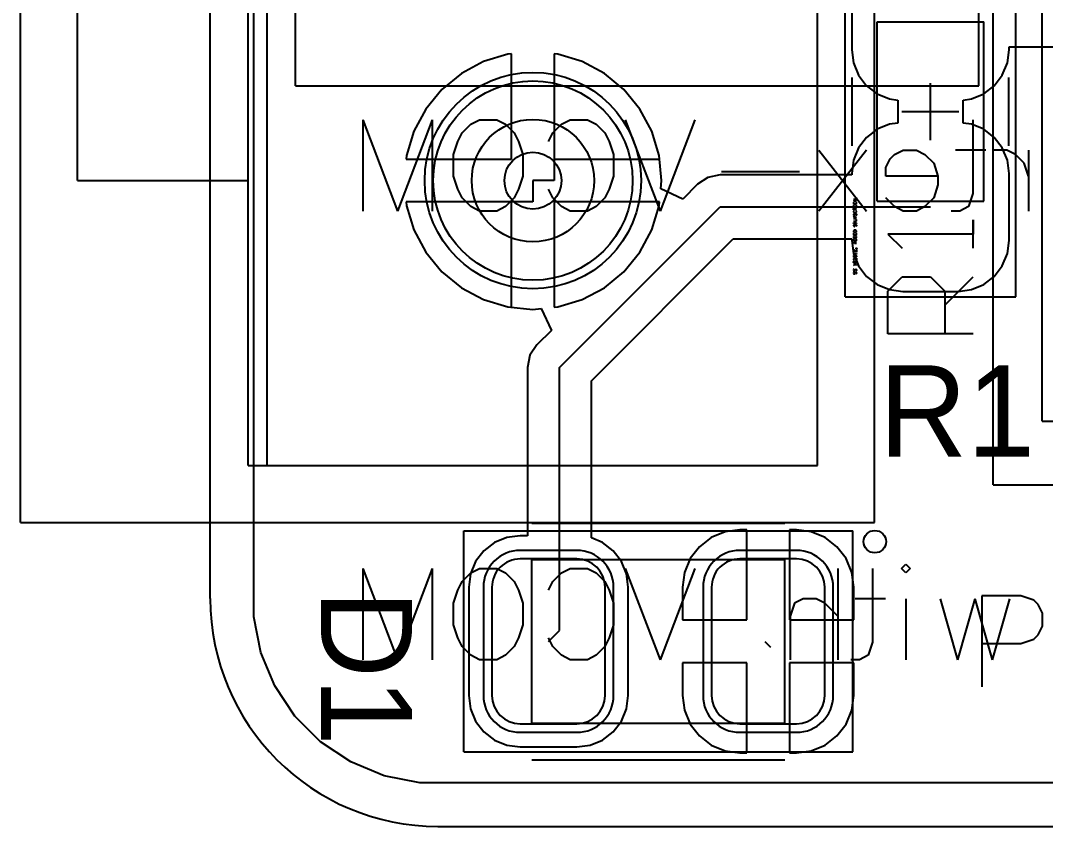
# Model space of a CAD drawing. Header units: millimetres. Extents: x -1.9 to 9.1, y -3.1 to 5.4.
# Drawn here: x -0.0667 to 0.2934, y 0 to 0.283 of the extents above; entities that cross this region are included whole.
import ezdxf

# ---------------------------------------------------------------- set-up
doc = ezdxf.new("R2010")
doc.units = ezdxf.units.MM
doc.header["$MEASUREMENT"] = 0
for name, color, linetype in [('BottomLayer', 5, 'Continuous'), ('BottomOverlay', 54, 'Continuous'), ('BottomSolder', 6, 'Continuous'), ('DrillDrawing', 1, 'Continuous'), ('KeepOutLayer', 6, 'Continuous'), ('Mechanical1', 6, 'Continuous'), ('Mechanical3', 76, 'Continuous'), ('Mechanical4', 56, 'Continuous'), ('Mechanical6', 56, 'Continuous'), ('Mechanical7', 56, 'Continuous'), ('Mechanical9', 56, 'Continuous'), ('MultiLayer', 9, 'Continuous'), ('PadHoleLayer', 156, 'Continuous'), ('TopLayer', 1, 'Continuous'), ('TopOverlay', 2, 'Continuous'), ('TopPaste', 8, 'Continuous'), ('TopSolder', 216, 'Continuous')]:
    doc.layers.add(name, color=color, linetype=linetype)

# ---------------------------------------------------------------- blocks, each defined once
blk = doc.blocks.new('70543_0109_9')
at = {"layer": 'BottomLayer'}
blk.add_circle((-0.4, 0), 0.035, dxfattribs=at)
at = {"layer": 'BottomSolder'}
blk.add_circle((-0.4, 0), 0.038, dxfattribs=at)
at = {"layer": 'Mechanical4'}
for p, q in [((-0.52, 0.18), (0.12, 0.18)), ((-0.52, 0.18), (-0.52, -0.12)), ((-0.52, -0.12), (0.12, -0.12))]:
    blk.add_line(p, q, dxfattribs=at)
at = {"layer": 'Mechanical7'}
for p, q in [((-0.4, 0.16), (0, 0.16)), ((-0.4, 0.16), (-0.4, 0.1)), ((-0.5, 0.1), (-0.5, -0.1)), ((-0.5, 0.1), (0.1, 0.1)), ((-0.5, -0.1), (0.1, -0.1))]:
    blk.add_line(p, q, dxfattribs=at)
at = {"layer": 'MultiLayer'}
blk.add_circle((-0.4, 0), 0.035, dxfattribs=at)
at = {"layer": 'PadHoleLayer'}
blk.add_circle((-0.4, 0), 0.0215, dxfattribs=at)
at = {"layer": 'TopLayer'}
blk.add_circle((-0.4, 0), 0.035, dxfattribs=at)
at = {"layer": 'TopOverlay'}
for p, q in [((-0.5, 0.09334), (0.1, 0.09334)), ((-0.5, 0.09334), (-0.5, -0.1)), ((-0.5, -0.1), (0.1, -0.1))]:
    blk.add_line(p, q, dxfattribs=at)
at = {"layer": 'TopSolder'}
blk.add_circle((-0.4, 0), 0.038, dxfattribs=at)
blk = doc.blocks.new('0603_RES_10')
at = {"layer": 'Mechanical3'}
for p, q in [((-0.05683, 0.027), (-0.057, 0.02683)), ((-0.057, 0.02683), (-0.057, 0.02667)), ((-0.057, 0.02667), (-0.05683, 0.0265)), ((-0.05683, 0.026), (-0.057, 0.02617)), ((-0.0565, 0.027), (-0.05683, 0.027)), ((-0.05683, 0.0265), (-0.0565, 0.0265)), ((-0.0565, 0.026), (-0.05683, 0.026)), ((-0.05633, 0.02683), (-0.0565, 0.027)), ((-0.0565, 0.0265), (-0.05633, 0.02633)), ((-0.05633, 0.02617), (-0.0565, 0.026)), ((-0.05633, 0.02633), (-0.05633, 0.02617)), ((-0.05583, 0.027), (-0.056, 0.02683)), ((-0.056, 0.02683), (-0.056, 0.02667)), ((-0.056, 0.02667), (-0.05583, 0.0265)), ((-0.05583, 0.026), (-0.056, 0.02617)), ((-0.0555, 0.027), (-0.05583, 0.027)), ((-0.05583, 0.0265), (-0.0555, 0.0265)), ((-0.0555, 0.026), (-0.05583, 0.026)), ((-0.05533, 0.02683), (-0.0555, 0.027)), ((-0.0555, 0.0265), (-0.05533, 0.02633)), ((-0.05533, 0.02617), (-0.0555, 0.026)), ((-0.05533, 0.02633), (-0.05533, 0.02617)), ((-0.05383, 0.027), (-0.054, 0.02683)), ((-0.054, 0.026), (-0.05367, 0.026)), ((-0.05383, 0.026), (-0.05383, 0.027)), ((-0.05367, 0.026), (-0.05383, 0.026)), ((-0.05317, 0.02683), (-0.053, 0.027)), ((-0.05317, 0.02617), (-0.05317, 0.02683)), ((-0.053, 0.026), (-0.05317, 0.02617)), ((-0.053, 0.027), (-0.05267, 0.027)), ((-0.05267, 0.026), (-0.053, 0.026)), ((-0.05267, 0.027), (-0.0525, 0.02683)), ((-0.0525, 0.02617), (-0.05267, 0.026)), ((-0.0525, 0.02683), (-0.0525, 0.02617)), ((-0.052, 0.027), (-0.05217, 0.02683)), ((-0.05217, 0.026), (-0.0515, 0.02667)), ((-0.0515, 0.026), (-0.05217, 0.026)), ((-0.05167, 0.027), (-0.052, 0.027)), ((-0.0515, 0.02683), (-0.05167, 0.027)), ((-0.0515, 0.02667), (-0.0515, 0.02683)), ((-0.0505, 0.027), (-0.05117, 0.027)), ((-0.05117, 0.027), (-0.05117, 0.0265)), ((-0.05117, 0.0265), (-0.05084, 0.02667)), ((-0.051, 0.026), (-0.05117, 0.02617)), ((-0.05067, 0.026), (-0.051, 0.026)), ((-0.05084, 0.02667), (-0.05067, 0.02667)), ((-0.05067, 0.02667), (-0.0505, 0.0265)), ((-0.0505, 0.02617), (-0.05067, 0.026)), ((-0.0505, 0.0265), (-0.0505, 0.02617)), ((-0.05, 0.027), (-0.05017, 0.02683)), ((-0.05017, 0.026), (-0.04984, 0.026)), ((-0.05, 0.026), (-0.05, 0.027)), ((-0.04984, 0.026), (-0.05, 0.026)), ((-0.04917, 0.027), (-0.04934, 0.02683)), ((-0.04934, 0.026), (-0.04867, 0.02667)), ((-0.04867, 0.026), (-0.04934, 0.026)), ((-0.04884, 0.027), (-0.04917, 0.027)), ((-0.04867, 0.02683), (-0.04884, 0.027)), ((-0.04867, 0.02667), (-0.04867, 0.02683)), ((-0.04817, 0.02583), (-0.04834, 0.02567)), ((-0.048, 0.02617), (-0.04817, 0.02617)), ((-0.04817, 0.02617), (-0.04817, 0.026)), ((-0.04817, 0.02583), (-0.048, 0.026)), ((-0.04817, 0.026), (-0.048, 0.026)), ((-0.048, 0.026), (-0.04817, 0.02583)), ((-0.048, 0.026), (-0.048, 0.02617)), ((-0.04634, 0.02667), (-0.046, 0.027)), ((-0.04634, 0.026), (-0.04634, 0.02667)), ((-0.04567, 0.0265), (-0.04634, 0.0265)), ((-0.046, 0.027), (-0.04567, 0.02667)), ((-0.04567, 0.02667), (-0.04567, 0.026)), ((-0.04567, 0.026), (-0.04567, 0.0265)), ((-0.04534, 0.027), (-0.04534, 0.026)), ((-0.04484, 0.027), (-0.04534, 0.027)), ((-0.04534, 0.026), (-0.04484, 0.026)), ((-0.04467, 0.02683), (-0.04484, 0.027)), ((-0.04484, 0.026), (-0.04467, 0.02617)), ((-0.04467, 0.02617), (-0.04467, 0.02683)), ((-0.04434, 0.027), (-0.04434, 0.026)), ((-0.04384, 0.027), (-0.04434, 0.027)), ((-0.04434, 0.026), (-0.04384, 0.026)), ((-0.04367, 0.02683), (-0.04384, 0.027)), ((-0.04384, 0.026), (-0.04367, 0.02617)), ((-0.04367, 0.02617), (-0.04367, 0.02683)), ((-0.04267, 0.027), (-0.04334, 0.027)), ((-0.04334, 0.027), (-0.04334, 0.026)), ((-0.04334, 0.0265), (-0.043, 0.0265)), ((-0.04334, 0.026), (-0.04267, 0.026)), ((-0.04234, 0.027), (-0.04234, 0.026)), ((-0.04184, 0.027), (-0.04234, 0.027)), ((-0.04234, 0.026), (-0.04184, 0.026)), ((-0.04167, 0.02683), (-0.04184, 0.027)), ((-0.04184, 0.026), (-0.04167, 0.02617)), ((-0.04167, 0.02617), (-0.04167, 0.02683)), ((-0.04017, 0.027), (-0.04034, 0.02683)), ((-0.04034, 0.02683), (-0.04034, 0.02667)), ((-0.04034, 0.02667), (-0.04017, 0.0265)), ((-0.04017, 0.026), (-0.04034, 0.02617)), ((-0.03984, 0.027), (-0.04017, 0.027)), ((-0.04017, 0.0265), (-0.03984, 0.0265)), ((-0.03984, 0.026), (-0.04017, 0.026)), ((-0.03967, 0.02683), (-0.03984, 0.027)), ((-0.03984, 0.0265), (-0.03967, 0.02633)), ((-0.03967, 0.02617), (-0.03984, 0.026)), ((-0.03967, 0.02633), (-0.03967, 0.02617)), ((-0.03934, 0.027), (-0.03901, 0.027)), ((-0.03917, 0.026), (-0.03934, 0.026)), ((-0.03934, 0.026), (-0.03901, 0.026)), ((-0.03901, 0.027), (-0.03917, 0.027)), ((-0.03917, 0.027), (-0.03917, 0.026)), ((-0.03851, 0.027), (-0.03851, 0.026)), ((-0.03851, 0.026), (-0.03784, 0.026)), ((-0.03751, 0.027), (-0.03751, 0.026)), ((-0.03751, 0.02633), (-0.03684, 0.027)), ((-0.03751, 0.026), (-0.03751, 0.02633)), ((-0.03684, 0.027), (-0.03734, 0.0265)), ((-0.03734, 0.0265), (-0.03684, 0.026)), ((-0.03634, 0.027), (-0.03651, 0.02683)), ((-0.03651, 0.02683), (-0.03651, 0.02667)), ((-0.03651, 0.02667), (-0.03634, 0.0265)), ((-0.03634, 0.026), (-0.03651, 0.02617)), ((-0.03601, 0.027), (-0.03634, 0.027)), ((-0.03634, 0.0265), (-0.03601, 0.0265)), ((-0.03601, 0.026), (-0.03634, 0.026)), ((-0.03584, 0.02683), (-0.03601, 0.027)), ((-0.03601, 0.0265), (-0.03584, 0.02633)), ((-0.03584, 0.02617), (-0.03601, 0.026)), ((-0.03584, 0.02633), (-0.03584, 0.02617)), ((-0.03534, 0.027), (-0.03551, 0.02683)), ((-0.03551, 0.02683), (-0.03551, 0.02617)), ((-0.03551, 0.02617), (-0.03534, 0.026)), ((-0.03501, 0.027), (-0.03534, 0.027)), ((-0.03534, 0.026), (-0.03501, 0.026)), ((-0.03484, 0.02683), (-0.03501, 0.027)), ((-0.03501, 0.026), (-0.03484, 0.02617)), ((-0.03451, 0.026), (-0.03451, 0.027)), ((-0.03451, 0.027), (-0.03401, 0.027)), ((-0.03401, 0.02633), (-0.03451, 0.02633)), ((-0.03417, 0.02633), (-0.03384, 0.026)), ((-0.03401, 0.027), (-0.03384, 0.02683)), ((-0.03384, 0.0265), (-0.03401, 0.02633)), ((-0.03384, 0.02683), (-0.03384, 0.0265)), ((-0.03284, 0.027), (-0.03351, 0.027)), ((-0.03351, 0.027), (-0.03351, 0.026)), ((-0.03351, 0.0265), (-0.03317, 0.0265)), ((-0.03351, 0.026), (-0.03284, 0.026)), ((-0.03184, 0.027), (-0.03251, 0.027)), ((-0.03251, 0.027), (-0.03251, 0.026)), ((-0.03251, 0.0265), (-0.03217, 0.0265)), ((-0.03251, 0.026), (-0.03184, 0.026)), ((-0.03151, 0.026), (-0.03151, 0.027)), ((-0.03151, 0.027), (-0.03084, 0.026)), ((-0.03084, 0.026), (-0.03084, 0.027)), ((-0.03051, 0.026), (-0.03051, 0.02617)), ((-0.03051, 0.02617), (-0.03034, 0.02617)), ((-0.03034, 0.026), (-0.03051, 0.026)), ((-0.03034, 0.02617), (-0.03034, 0.026))]:
    blk.add_line(p, q, dxfattribs=at)
at = {"layer": 'Mechanical4'}
for p, q in [((-0.065, 0.03), (-0.065, -0.03)), ((-0.065, 0.03), (0.065, 0.03)), ((0.065, 0.03), (0.065, -0.03)), ((-0.065, -0.03), (0.065, -0.03))]:
    blk.add_line(p, q, dxfattribs=at)
at = {"layer": 'Mechanical6'}
for p, q in [((0, 0.01), (0, -0.01)), ((-0.01, 0), (0.01, 0))]:
    blk.add_line(p, q, dxfattribs=at)
at = {"layer": 'Mechanical7'}
for p, q in [((-0.0315, 0.0187), (0.0315, 0.0187)), ((-0.0315, 0.0187), (-0.0315, -0.0187)), ((0.0315, 0.0187), (0.0315, -0.0187)), ((-0.078, -0.015), (-0.078, 0.01499)), ((-0.078, 0.01499), (-0.063, 0.01499)), ((-0.063, 0.01499), (-0.05801, 0.00999)), ((-0.04301, 0.01499), (-0.04801, 0.00999)), ((-0.04301, -0.015), (-0.04301, 0.01499)), ((-0.05801, 0.00999), (-0.05801, 0)), ((-0.05801, 0), (-0.063, -0.005)), ((-0.063, -0.005), (-0.078, -0.005)), ((-0.068, -0.005), (-0.05801, -0.015)), ((-0.04801, -0.015), (-0.03801, -0.015)), ((-0.03801, -0.015), (-0.04301, -0.015)), ((-0.0315, -0.0187), (0.0315, -0.0187))]:
    blk.add_line(p, q, dxfattribs=at)
at = {"layer": 'TopOverlay'}
for p, q in [((-0.012, 0.0275), (0.012, 0.0275)), ((-0.012, -0.0275), (0.012, -0.0275))]:
    blk.add_line(p, q, dxfattribs=at)
blk = doc.blocks.new('SM0805HCL_11')
at = {"layer": 'Mechanical7'}
for p, q in [((-0.06831, 0.03878), (-0.06831, -0.03878)), ((0.06831, 0.03878), (-0.06831, 0.03878)), ((0.06831, 0.03878), (0.06831, -0.03878)), ((0.06831, -0.03878), (-0.06831, -0.03878))]:
    blk.add_line(p, q, dxfattribs=at)
at = {"layer": 'Mechanical9'}
for p, q in [((-0.04449, 0.02874), (-0.04449, -0.02874)), ((0.04449, 0.02874), (-0.04449, 0.02874)), ((-0.04449, 0.02874), (-0.04449, -0.02874)), ((0.04449, 0.02874), (-0.04449, 0.02874)), ((0.04449, 0.02874), (0.04449, -0.02874)), ((0.04449, 0.02874), (0.04449, -0.02874)), ((0.04449, -0.02874), (-0.04449, -0.02874)), ((0.04449, -0.02874), (-0.04449, -0.02874))]:
    blk.add_line(p, q, dxfattribs=at)
blk.add_circle((-0.07606, -0.035), 0.00394, dxfattribs=at)
blk.add_circle((-0.07606, -0.035), 0.00394, dxfattribs=at)
at = {"layer": 'TopLayer'}
for p, q in [((-0.02864, 0.02894), (-0.04852, 0.02894)), ((0.04852, 0.02894), (0.02864, 0.02894)), ((-0.05846, 0.019), (-0.05846, -0.019)), ((-0.0187, -0.019), (-0.0187, 0.019)), ((0.0187, 0.019), (0.0187, -0.019)), ((0.05846, -0.019), (0.05846, 0.019)), ((-0.04852, -0.02894), (-0.02864, -0.02894)), ((0.02864, -0.02894), (0.04852, -0.02894))]:
    blk.add_line(p, q, dxfattribs=at)
for centre, start, end in [((-0.04852, 0.019), 90, 180), ((-0.02864, 0.019), 0, 90), ((0.02864, 0.019), 90, 180), ((0.04852, 0.019), 0, 90), ((-0.04852, -0.019), 180, 270), ((-0.02864, -0.019), 270, 0), ((0.02864, -0.019), 180, 270), ((0.04852, -0.019), 270, 0)]:
    blk.add_arc(centre, 0.00994, start, end, dxfattribs=at)
at = {"layer": 'TopOverlay'}
for p, q in [((0.04449, 0.04154), (-0.04449, 0.04154)), ((0.04449, -0.04154), (-0.04449, -0.04154))]:
    blk.add_line(p, q, dxfattribs=at)
blk.add_circle((-0.07606, -0.035), 0.00394, dxfattribs=at)
at = {"layer": 'TopPaste'}
for p, q in [((-0.02864, 0.02894), (-0.04852, 0.02894)), ((0.04852, 0.02894), (0.02864, 0.02894)), ((-0.05846, 0.019), (-0.05846, -0.019)), ((-0.0187, -0.019), (-0.0187, 0.019)), ((0.0187, 0.019), (0.0187, -0.019)), ((0.05846, -0.019), (0.05846, 0.019)), ((-0.04852, -0.02894), (-0.02864, -0.02894)), ((0.02864, -0.02894), (0.04852, -0.02894))]:
    blk.add_line(p, q, dxfattribs=at)
for centre, start, end in [((-0.04852, 0.019), 90, 180), ((-0.02864, 0.019), 0, 90), ((0.02864, 0.019), 90, 180), ((0.04852, 0.019), 0, 90), ((-0.04852, -0.019), 180, 270), ((-0.02864, -0.019), 270, 0), ((0.02864, -0.019), 180, 270), ((0.04852, -0.019), 270, 0)]:
    blk.add_arc(centre, 0.00994, start, end, dxfattribs=at)
at = {"layer": 'TopSolder'}
for p, q in [((-0.02864, 0.03194), (-0.04852, 0.03194)), ((0.04852, 0.03194), (0.02864, 0.03194)), ((-0.06146, 0.019), (-0.06146, -0.019)), ((-0.0157, -0.019), (-0.0157, 0.019)), ((0.0157, 0.019), (0.0157, -0.019)), ((0.06146, -0.019), (0.06146, 0.019)), ((-0.04852, -0.03194), (-0.02864, -0.03194)), ((0.02864, -0.03194), (0.04852, -0.03194))]:
    blk.add_line(p, q, dxfattribs=at)
for centre, start, end in [((-0.04852, 0.019), 90, 180), ((-0.02864, 0.019), 0, 90), ((0.02864, 0.019), 90, 180), ((0.04852, 0.019), 0, 90), ((-0.04852, -0.019), 180, 270), ((-0.02864, -0.019), 270, 0), ((0.02864, -0.019), 180, 270), ((0.04852, -0.019), 270, 0)]:
    blk.add_arc(centre, 0.01294, start, end, dxfattribs=at)
blk = doc.blocks.new('FTSH_105_01_F_DV_007_K_PLUGOUT_19')
at = {"layer": 'Mechanical4'}
for q in [(-0.16, 0.175), (0.16, -0.2)]:
    blk.add_line((0.16, 0.175), q, dxfattribs=at)
at = {"layer": 'TopOverlay'}
for q in [(-0.14272, 0.15268), (0.14272, -0.15)]:
    blk.add_line((0.14272, 0.15268), q, dxfattribs=at)

msp = doc.modelspace()

# ---------------------------------------------------------------- linework, layer by layer
at = {"layer": 'BottomLayer'}
for p, q in [((0.01529, 0.08), (0.01529, 0.4927)), ((0.10452, 0.27111), (0.09604, 0.26854)), ((0.10584, 0.27124), (0.10452, 0.27111)), ((0.10584, 0.23426), (0.10584, 0.27124)), ((0.12216, 0.27111), (0.12084, 0.27124)), ((0.12084, 0.27124), (0.12084, 0.23426)), ((0.13065, 0.26854), (0.12216, 0.27111)), ((0.09604, 0.26854), (0.08822, 0.26436)), ((0.13846, 0.26436), (0.13065, 0.26854)), ((0.08822, 0.26436), (0.08137, 0.25874)), ((0.14531, 0.25874), (0.13846, 0.26436)), ((0.08137, 0.25874), (0.07574, 0.25189)), ((0.15094, 0.25189), (0.14531, 0.25874)), ((0.07574, 0.25189), (0.07157, 0.24407)), ((0.15512, 0.24407), (0.15094, 0.25189)), ((0.07157, 0.24407), (0.06899, 0.23559)), ((0.15769, 0.23559), (0.15512, 0.24407)), ((0.06899, 0.23559), (0.06886, 0.23426)), ((0.06886, 0.23426), (0.10584, 0.23426)), ((0.12084, 0.23426), (0.15782, 0.23426)), ((0.15782, 0.23426), (0.15769, 0.23559)), ((0.10584, 0.21926), (0.06886, 0.21926)), ((0.06886, 0.21926), (0.06899, 0.21794)), ((0.06899, 0.21794), (0.07157, 0.20946)), ((0.10584, 0.18228), (0.10584, 0.21926)), ((0.15782, 0.21926), (0.12084, 0.21926)), ((0.12084, 0.21926), (0.12084, 0.18228)), ((0.15512, 0.20946), (0.15769, 0.21794)), ((0.15769, 0.21794), (0.15782, 0.21926)), ((0.07157, 0.20946), (0.07574, 0.20164)), ((0.15094, 0.20164), (0.15512, 0.20946)), ((0.07574, 0.20164), (0.08137, 0.19479)), ((0.14531, 0.19479), (0.15094, 0.20164)), ((0.08137, 0.19479), (0.08822, 0.18917)), ((0.13846, 0.18917), (0.14531, 0.19479)), ((0.08822, 0.18917), (0.09604, 0.18499)), ((0.13065, 0.18499), (0.13846, 0.18917)), ((0.09604, 0.18499), (0.10452, 0.18241)), ((0.12216, 0.18241), (0.13065, 0.18499)), ((0.10452, 0.18241), (0.10584, 0.18228)), ((0.12084, 0.18228), (0.12216, 0.18241)), ((0.01529, 0.07363), (0.01529, 0.08)), ((0.01778, 0.06113), (0.01529, 0.07363)), ((0.02266, 0.04935), (0.01778, 0.06113)), ((0.02974, 0.03875), (0.02266, 0.04935)), ((0.03875, 0.02974), (0.02974, 0.03875)), ((0.04935, 0.02266), (0.03875, 0.02974)), ((0.06113, 0.01778), (0.04935, 0.02266)), ((0.07363, 0.01529), (0.06113, 0.01778)), ((0.44351, 0.01529), (0.07363, 0.01529))]:
    msp.add_line(p, q, dxfattribs=at)
at = {"layer": 'BottomOverlay'}
for p, q in [((0.03, 0.26), (0.03, 0.66)), ((0.27, 0.26), (0.27, 0.66)), ((0.03, 0.26), (0.27, 0.26)), ((0.05364, 0.24809), (0.06583, 0.21609)), ((0.05364, 0.24809), (0.05364, 0.21609)), ((0.07801, 0.24809), (0.06583, 0.21609)), ((0.07801, 0.24809), (0.07801, 0.21609)), ((0.08853, 0.24352), (0.09157, 0.24656)), ((0.09157, 0.24656), (0.09462, 0.24809)), ((0.09462, 0.24809), (0.10071, 0.24809)), ((0.10071, 0.24809), (0.10376, 0.24656)), ((0.10376, 0.24656), (0.10681, 0.24352)), ((0.12037, 0.24352), (0.12341, 0.24656)), ((0.12341, 0.24656), (0.12646, 0.24809)), ((0.12646, 0.24809), (0.13256, 0.24809)), ((0.13256, 0.24809), (0.1356, 0.24656)), ((0.1356, 0.24656), (0.13865, 0.24352)), ((0.14581, 0.24809), (0.158, 0.21609)), ((0.17019, 0.24809), (0.158, 0.21609)), ((0.26784, 0.24809), (0.26784, 0.22219)), ((0.087, 0.24047), (0.08853, 0.24352)), ((0.10681, 0.24352), (0.10833, 0.24047)), ((0.11884, 0.24047), (0.12037, 0.24352)), ((0.13865, 0.24352), (0.14017, 0.24047)), ((0.08548, 0.2359), (0.087, 0.24047)), ((0.10833, 0.24047), (0.10986, 0.2359)), ((0.14017, 0.24047), (0.1417, 0.2359)), ((0.08548, 0.22828), (0.08548, 0.2359)), ((0.10986, 0.2359), (0.10986, 0.22828)), ((0.1417, 0.2359), (0.1417, 0.22828)), ((0.23052, 0.23742), (0.21376, 0.21609)), ((0.21376, 0.23742), (0.23052, 0.21609)), ((0.23737, 0.23133), (0.23889, 0.23438)), ((0.23889, 0.23438), (0.24042, 0.2359)), ((0.24042, 0.2359), (0.24346, 0.23742)), ((0.24346, 0.23742), (0.24804, 0.23742)), ((0.24804, 0.23742), (0.25108, 0.2359)), ((0.25108, 0.2359), (0.25413, 0.23285)), ((0.27241, 0.23742), (0.26175, 0.23742)), ((0.27988, 0.23742), (0.27531, 0.23742)), ((0.28292, 0.2359), (0.27988, 0.23742)), ((0.28597, 0.23285), (0.28292, 0.2359)), ((0.28749, 0.23742), (0.28749, 0.21609)), ((0.23737, 0.22828), (0.23737, 0.23133)), ((0.25413, 0.23285), (0.25565, 0.22828)), ((0.28749, 0.22828), (0.28597, 0.23285)), ((0.087, 0.22371), (0.08548, 0.22828)), ((0.10986, 0.22828), (0.10833, 0.22371)), ((0.1417, 0.22828), (0.14017, 0.22371)), ((0.20705, 0.22981), (0.17963, 0.22981)), ((0.25565, 0.22828), (0.23737, 0.22828)), ((0.25565, 0.22828), (0.25565, 0.22523)), ((0.08853, 0.22066), (0.087, 0.22371)), ((0.10833, 0.22371), (0.10681, 0.22066)), ((0.12037, 0.22066), (0.11884, 0.22371)), ((0.14017, 0.22371), (0.13865, 0.22066)), ((0.25565, 0.22523), (0.25413, 0.22066)), ((0.09157, 0.21762), (0.08853, 0.22066)), ((0.10681, 0.22066), (0.10376, 0.21762)), ((0.12341, 0.21762), (0.12037, 0.22066)), ((0.13865, 0.22066), (0.1356, 0.21762)), ((0.24042, 0.21762), (0.23737, 0.22066)), ((0.25413, 0.22066), (0.25108, 0.21762)), ((0.26784, 0.22219), (0.26632, 0.21762)), ((0.09462, 0.21609), (0.09157, 0.21762)), ((0.10071, 0.21609), (0.09462, 0.21609)), ((0.10376, 0.21762), (0.10071, 0.21609)), ((0.12646, 0.21609), (0.12341, 0.21762)), ((0.13256, 0.21609), (0.12646, 0.21609)), ((0.1356, 0.21762), (0.13256, 0.21609)), ((0.24346, 0.21609), (0.24042, 0.21762)), ((0.24804, 0.21609), (0.24346, 0.21609)), ((0.25108, 0.21762), (0.24804, 0.21609)), ((0.26327, 0.21609), (0.26022, 0.21609)), ((0.26632, 0.21762), (0.26327, 0.21609)), ((0.05364, 0.09057), (0.06583, 0.05857)), ((0.05364, 0.09057), (0.05364, 0.05857)), ((0.07801, 0.09057), (0.06583, 0.05857)), ((0.07801, 0.09057), (0.07801, 0.05857)), ((0.09157, 0.08904), (0.09462, 0.09057)), ((0.09462, 0.09057), (0.10071, 0.09057)), ((0.10071, 0.09057), (0.10376, 0.08904)), ((0.12341, 0.08904), (0.12646, 0.09057)), ((0.12646, 0.09057), (0.13256, 0.09057)), ((0.13256, 0.09057), (0.1356, 0.08904)), ((0.14581, 0.09057), (0.158, 0.05857)), ((0.17019, 0.09057), (0.158, 0.05857)), ((0.22046, 0.09057), (0.22046, 0.05857)), ((0.23265, 0.09057), (0.23265, 0.06467)), ((0.24286, 0.09057), (0.24438, 0.09209)), ((0.24438, 0.08904), (0.24286, 0.09057)), ((0.24438, 0.09209), (0.2459, 0.09057)), ((0.2459, 0.09057), (0.24438, 0.08904)), ((0.08853, 0.086), (0.09157, 0.08904)), ((0.10376, 0.08904), (0.10681, 0.086)), ((0.12037, 0.086), (0.12341, 0.08904)), ((0.1356, 0.08904), (0.13865, 0.086)), ((0.08548, 0.07838), (0.087, 0.08295)), ((0.087, 0.08295), (0.08853, 0.086)), ((0.10681, 0.086), (0.10833, 0.08295)), ((0.10833, 0.08295), (0.10986, 0.07838)), ((0.11884, 0.08295), (0.12037, 0.086)), ((0.13865, 0.086), (0.14017, 0.08295)), ((0.14017, 0.08295), (0.1417, 0.07838)), ((0.20827, 0.0799), (0.20523, 0.07838)), ((0.21284, 0.0799), (0.20827, 0.0799)), ((0.21589, 0.07838), (0.21284, 0.0799)), ((0.23722, 0.0799), (0.22655, 0.0799)), ((0.24438, 0.0799), (0.24438, 0.05857)), ((0.25641, 0.0799), (0.26251, 0.05857)), ((0.2686, 0.0799), (0.26251, 0.05857)), ((0.2686, 0.0799), (0.2747, 0.05857)), ((0.28079, 0.0799), (0.2747, 0.05857)), ((0.08548, 0.07076), (0.08548, 0.07838)), ((0.10986, 0.07838), (0.10986, 0.07076)), ((0.1417, 0.07838), (0.1417, 0.07076)), ((0.20523, 0.07838), (0.2037, 0.07381)), ((0.22046, 0.07381), (0.21589, 0.07838)), ((0.2037, 0.07381), (0.2037, 0.05857)), ((0.087, 0.06619), (0.08548, 0.07076)), ((0.10986, 0.07076), (0.10833, 0.06619)), ((0.1417, 0.07076), (0.14017, 0.06619)), ((0.08853, 0.06314), (0.087, 0.06619)), ((0.10833, 0.06619), (0.10681, 0.06314)), ((0.12037, 0.06314), (0.11884, 0.06619)), ((0.14017, 0.06619), (0.13865, 0.06314)), ((0.09157, 0.0601), (0.08853, 0.06314)), ((0.10681, 0.06314), (0.10376, 0.0601)), ((0.12341, 0.0601), (0.12037, 0.06314)), ((0.13865, 0.06314), (0.1356, 0.0601)), ((0.23265, 0.06467), (0.23112, 0.0601)), ((0.09462, 0.05857), (0.09157, 0.0601)), ((0.10071, 0.05857), (0.09462, 0.05857)), ((0.10376, 0.0601), (0.10071, 0.05857)), ((0.12646, 0.05857), (0.12341, 0.0601)), ((0.13256, 0.05857), (0.12646, 0.05857)), ((0.1356, 0.0601), (0.13256, 0.05857)), ((0.22808, 0.05857), (0.22503, 0.05857)), ((0.23112, 0.0601), (0.22808, 0.05857))]:
    msp.add_line(p, q, dxfattribs=at)
at = {"layer": 'DrillDrawing'}
msp.add_circle((0.11334, 0.22676), 0.01, dxfattribs=at)
at = {"layer": 'KeepOutLayer'}
for p, q in [((0, 0.08), (0, 0.99)), ((0.08, 0), (1.21, 0))]:
    msp.add_line(p, q, dxfattribs=at)
msp.add_arc((0.08, 0.08), 0.08, 180, 270, dxfattribs=at)
at = {"layer": 'Mechanical1'}
for p, q in [((0, 0.08), (0, 0.99)), ((0.08, 0), (1.21, 0))]:
    msp.add_line(p, q, dxfattribs=at)
msp.add_arc((0.08, 0.08), 0.08, 180, 270, dxfattribs=at)
at = {"layer": 'TopLayer'}
for p, q in [((0.01529, 0.08), (0.01529, 0.97471)), ((0.22535, 0.29621), (0.22535, 0.27271)), ((0.28065, 0.27271), (0.28065, 0.27378)), ((0.28065, 0.27378), (0.30736, 0.27378)), ((0.10452, 0.27111), (0.09604, 0.26854)), ((0.10584, 0.27124), (0.10452, 0.27111)), ((0.10584, 0.23426), (0.10584, 0.27124)), ((0.12216, 0.27111), (0.12084, 0.27124)), ((0.12084, 0.27124), (0.12084, 0.22676)), ((0.13065, 0.26854), (0.12216, 0.27111)), ((0.22535, 0.27271), (0.22596, 0.26808)), ((0.28004, 0.26808), (0.28065, 0.27271)), ((0.09604, 0.26854), (0.08822, 0.26436)), ((0.13846, 0.26436), (0.13065, 0.26854)), ((0.22596, 0.26808), (0.22775, 0.26376)), ((0.27825, 0.26376), (0.28004, 0.26808)), ((0.08822, 0.26436), (0.08137, 0.25874)), ((0.14531, 0.25874), (0.13846, 0.26436)), ((0.22775, 0.26376), (0.23059, 0.26006)), ((0.27541, 0.26006), (0.27825, 0.26376)), ((0.23059, 0.26006), (0.2343, 0.25721)), ((0.2717, 0.25721), (0.27541, 0.26006)), ((0.08137, 0.25874), (0.07574, 0.25189)), ((0.15094, 0.25189), (0.14531, 0.25874)), ((0.2343, 0.25721), (0.23862, 0.25542)), ((0.26738, 0.25542), (0.2717, 0.25721)), ((0.23862, 0.25542), (0.24155, 0.25503)), ((0.24155, 0.25503), (0.24155, 0.24697)), ((0.26445, 0.25503), (0.26738, 0.25542)), ((0.26445, 0.24697), (0.26445, 0.25503)), ((0.07574, 0.25189), (0.07157, 0.24407)), ((0.15512, 0.24407), (0.15094, 0.25189)), ((0.23862, 0.24658), (0.2343, 0.24479)), ((0.24155, 0.24697), (0.23862, 0.24658)), ((0.26738, 0.24658), (0.26445, 0.24697)), ((0.2717, 0.24479), (0.26738, 0.24658)), ((0.07157, 0.24407), (0.06899, 0.23559)), ((0.15769, 0.23559), (0.15512, 0.24407)), ((0.23059, 0.24194), (0.22775, 0.23824)), ((0.2343, 0.24479), (0.23059, 0.24194)), ((0.27541, 0.24194), (0.2717, 0.24479)), ((0.27825, 0.23824), (0.27541, 0.24194)), ((0.22775, 0.23824), (0.22596, 0.23392)), ((0.28004, 0.23392), (0.27825, 0.23824)), ((0.06899, 0.23559), (0.06886, 0.23426)), ((0.06886, 0.23426), (0.10584, 0.23426)), ((0.15856, 0.22676), (0.15769, 0.23559)), ((0.22596, 0.23392), (0.22535, 0.22929)), ((0.28065, 0.22929), (0.28004, 0.23392)), ((0.17478, 0.2279), (0.17114, 0.22547)), ((0.17907, 0.22875), (0.17478, 0.2279)), ((0.22535, 0.22875), (0.17907, 0.22875)), ((0.17907, 0.22875), (0.17907, 0.22875)), ((0.22535, 0.22929), (0.22535, 0.22875)), ((0.28065, 0.20579), (0.28065, 0.22929)), ((0.12084, 0.22676), (0.11334, 0.22676)), ((0.11334, 0.22676), (0.11334, 0.21926)), ((0.15828, 0.22392), (0.15856, 0.22676)), ((0.16596, 0.22028), (0.15828, 0.22392)), ((0.17114, 0.22547), (0.16596, 0.22028)), ((0.17114, 0.22547), (0.17114, 0.22547)), ((0.11334, 0.21926), (0.06886, 0.21926)), ((0.06886, 0.21926), (0.06899, 0.21794)), ((0.06899, 0.21794), (0.07157, 0.20946)), ((0.12268, 0.16114), (0.17907, 0.21754)), ((0.17907, 0.21754), (0.253, 0.21754)), ((0.07157, 0.20946), (0.07574, 0.20164)), ((0.13389, 0.1565), (0.18372, 0.20632)), ((0.18372, 0.20632), (0.22535, 0.20632)), ((0.22535, 0.20632), (0.22535, 0.20579)), ((0.22535, 0.20579), (0.22596, 0.20115)), ((0.28004, 0.20115), (0.28065, 0.20579)), ((0.07574, 0.20164), (0.08137, 0.19479)), ((0.22596, 0.20115), (0.22775, 0.19683)), ((0.27825, 0.19683), (0.28004, 0.20115)), ((0.08137, 0.19479), (0.08822, 0.18917)), ((0.22775, 0.19683), (0.23059, 0.19313)), ((0.27541, 0.19313), (0.27825, 0.19683)), ((0.23059, 0.19313), (0.2343, 0.19028)), ((0.2717, 0.19028), (0.27541, 0.19313)), ((0.08822, 0.18917), (0.09604, 0.18499)), ((0.2343, 0.19028), (0.23862, 0.18849)), ((0.23862, 0.18849), (0.24325, 0.18788)), ((0.24325, 0.18788), (0.26275, 0.18788)), ((0.26275, 0.18788), (0.26738, 0.18849)), ((0.26738, 0.18849), (0.2717, 0.19028)), ((0.09604, 0.18499), (0.10452, 0.18241)), ((0.10452, 0.18241), (0.11334, 0.18155)), ((0.11334, 0.18155), (0.11619, 0.18183)), ((0.11619, 0.18183), (0.11982, 0.17415)), ((0.11982, 0.17415), (0.11475, 0.16907)), ((0.11475, 0.16907), (0.11232, 0.16543)), ((0.11232, 0.16543), (0.11146, 0.16114)), ((0.11146, 0.16114), (0.11146, 0.16114)), ((0.11146, 0.16114), (0.11146, 0.10209)), ((0.12268, 0.06886), (0.12268, 0.16114)), ((0.13389, 0.10129), (0.13389, 0.1565)), ((0.10419, 0.10148), (0.09983, 0.09967)), ((0.10888, 0.10209), (0.10419, 0.10148)), ((0.11146, 0.10209), (0.10888, 0.10209)), ((0.13781, 0.09967), (0.13389, 0.10129)), ((0.17599, 0.10141), (0.17182, 0.09822)), ((0.18084, 0.10342), (0.17599, 0.10141)), ((0.18604, 0.10411), (0.18084, 0.10342)), ((0.18848, 0.10411), (0.18604, 0.10411)), ((0.18848, 0.0725), (0.18848, 0.10411)), ((0.20593, 0.10411), (0.20348, 0.10411)), ((0.20348, 0.10411), (0.20348, 0.0725)), ((0.21113, 0.10342), (0.20593, 0.10411)), ((0.21598, 0.10141), (0.21113, 0.10342)), ((0.22015, 0.09822), (0.21598, 0.10141)), ((0.09983, 0.09967), (0.09608, 0.09679)), ((0.14156, 0.09679), (0.13781, 0.09967)), ((0.17182, 0.09822), (0.16862, 0.09405)), ((0.22334, 0.09405), (0.22015, 0.09822)), ((0.09608, 0.09679), (0.09321, 0.09304)), ((0.14443, 0.09304), (0.14156, 0.09679)), ((0.16862, 0.09405), (0.16662, 0.0892)), ((0.22535, 0.0892), (0.22334, 0.09405)), ((0.09321, 0.09304), (0.0914, 0.08868)), ((0.14624, 0.08868), (0.14443, 0.09304)), ((0.0914, 0.08868), (0.09078, 0.084)), ((0.14686, 0.084), (0.14624, 0.08868)), ((0.16662, 0.0892), (0.16593, 0.084)), ((0.22604, 0.084), (0.22535, 0.0892)), ((0.09078, 0.084), (0.09078, 0.046)), ((0.14686, 0.046), (0.14686, 0.084)), ((0.16593, 0.084), (0.16593, 0.0725)), ((0.22604, 0.0725), (0.22604, 0.084)), ((0.01529, 0.07363), (0.01529, 0.08)), ((0.01778, 0.06113), (0.01529, 0.07363)), ((0.16593, 0.0725), (0.18848, 0.0725)), ((0.20348, 0.0725), (0.22604, 0.0725)), ((0.11882, 0.065), (0.12268, 0.06886)), ((0.1948, 0.065), (0.19681, 0.06299)), ((0.02266, 0.04935), (0.01778, 0.06113)), ((0.18848, 0.0575), (0.16593, 0.0575)), ((0.16593, 0.0575), (0.16593, 0.046)), ((0.18848, 0.02589), (0.18848, 0.0575)), ((0.22604, 0.0575), (0.20348, 0.0575)), ((0.20348, 0.0575), (0.20348, 0.02589)), ((0.22604, 0.046), (0.22604, 0.0575)), ((0.02974, 0.03875), (0.02266, 0.04935)), ((0.09078, 0.046), (0.0914, 0.04132)), ((0.14624, 0.04132), (0.14686, 0.046)), ((0.16593, 0.046), (0.16662, 0.0408)), ((0.22535, 0.0408), (0.22604, 0.046)), ((0.0914, 0.04132), (0.09321, 0.03696)), ((0.14443, 0.03696), (0.14624, 0.04132)), ((0.16662, 0.0408), (0.16862, 0.03595)), ((0.22334, 0.03595), (0.22535, 0.0408)), ((0.03875, 0.02974), (0.02974, 0.03875)), ((0.09321, 0.03696), (0.09608, 0.03321)), ((0.14156, 0.03321), (0.14443, 0.03696)), ((0.09608, 0.03321), (0.09983, 0.03033)), ((0.13781, 0.03033), (0.14156, 0.03321)), ((0.16862, 0.03595), (0.17182, 0.03178)), ((0.22015, 0.03178), (0.22334, 0.03595)), ((0.04935, 0.02266), (0.03875, 0.02974)), ((0.09983, 0.03033), (0.10419, 0.02852)), ((0.13344, 0.02852), (0.13781, 0.03033)), ((0.17182, 0.03178), (0.17599, 0.02859)), ((0.21598, 0.02859), (0.22015, 0.03178)), ((0.10419, 0.02852), (0.10888, 0.02791)), ((0.10888, 0.02791), (0.12876, 0.02791)), ((0.12876, 0.02791), (0.13344, 0.02852)), ((0.17599, 0.02859), (0.18084, 0.02658)), ((0.18084, 0.02658), (0.18604, 0.02589)), ((0.18604, 0.02589), (0.18848, 0.02589)), ((0.20348, 0.02589), (0.20593, 0.02589)), ((0.20593, 0.02589), (0.21113, 0.02658)), ((0.21113, 0.02658), (0.21598, 0.02859)), ((0.06113, 0.01778), (0.04935, 0.02266)), ((0.07363, 0.01529), (0.06113, 0.01778)), ((0.44351, 0.01529), (0.07363, 0.01529))]:
    msp.add_line(p, q, dxfattribs=at)
at = {"layer": 'TopOverlay'}
for p, q in [((0.28471, 0.081), (0.271, 0.081)), ((0.271, 0.081), (0.271, 0.049)), ((0.28928, 0.07947), (0.28471, 0.081)), ((0.29081, 0.07795), (0.28928, 0.07947)), ((0.29233, 0.0749), (0.29081, 0.07795)), ((0.29233, 0.07033), (0.29233, 0.0749)), ((0.29081, 0.06729), (0.29233, 0.07033)), ((0.28471, 0.06424), (0.28928, 0.06576)), ((0.28928, 0.06576), (0.29081, 0.06729)), ((0.271, 0.06424), (0.28471, 0.06424))]:
    msp.add_line(p, q, dxfattribs=at)

# ---------------------------------------------------------------- block references
for name, p, rotation in [('70543_0109_9', (0.11334, 0.62676), 90), ('FTSH_105_01_F_DV_007_K_PLUGOUT_19', (0.435, 0.295), 180), ('0603_RES_10', (0.253, 0.251), 90), ('SM0805HCL_11', (0.1574, 0.065), 180)]:
    msp.add_blockref(name, p, dxfattribs=dict(rotation=rotation))

# ---------------------------------------------------------------- texts
msp.add_text('R1', height=0.032, dxfattribs=at).set_placement((0.23495, 0.1299))
msp.add_text('D1', height=0.032, rotation=270, dxfattribs=at).set_placement((0.03891, 0.08305))

doc.saveas('drawing.dxf')
